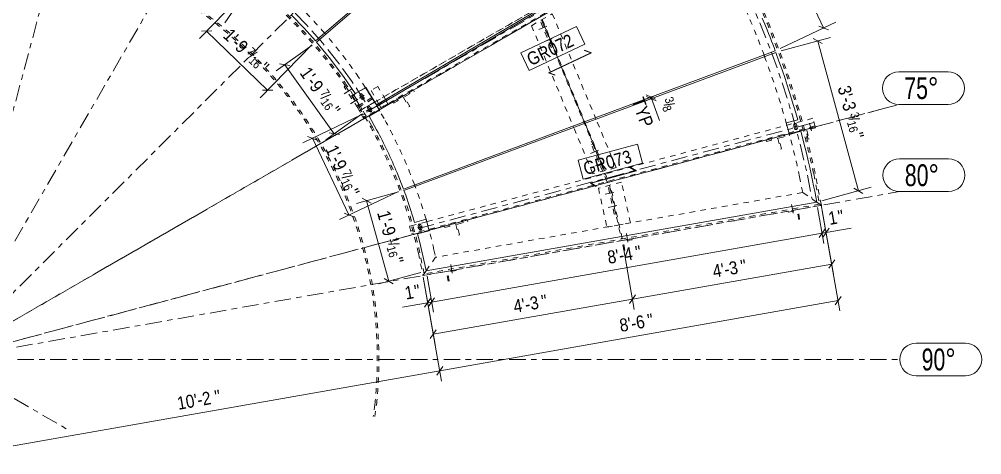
# Model space of a CAD drawing. Header units: millimetres. Extents: x -16923 to 12967, y -5402 to 13813.
# Drawn here: x 467 to 6630, y -611 to 2181 of the extents above; entities that cross this region are included whole.
import ezdxf

# ---------------------------------------------------------------- set-up
doc = ezdxf.new("R2010")
doc.units = ezdxf.units.MM
doc.header["$LTSCALE"] = 35
for name, pattern in [('XKITLINE00', [0]), ('XKITLINE01', [4, 1, -1, 1, -1]), ('XKITLINE02', [4, 2, -2]), ('XKITLINE03', [6, 3, -1, 1, -1])]:
    doc.linetypes.add(name, pattern=pattern)
for name, color, linetype, lineweight in [('Bolt', 3, 'Continuous', 0), ('Dimension', 7, 'Continuous', 0), ('Graphic object', 3, 'Continuous', 0), ('Grid', 1, 'Continuous', 0), ('Part', 2, 'Continuous', 0), ('Part mark', 3, 'Continuous', 0)]:
    doc.layers.add(name, color=color, linetype=linetype, lineweight=lineweight)
doc.styles.add('ARIAL', font='arial.ttf')
doc.styles.add('ARIAL_NARROW', font='ARIALN.TTF')

msp = doc.modelspace()

# ---------------------------------------------------------------- linework, layer by layer
at = {"layer": 'Bolt', "color": 8, "linetype": 'XKITLINE02', "lineweight": 0}
for p, q in [((3846.094855, 2136.403421), (3794.761798, 2115.140572)), ((3878.900392, 2057.203849), (3827.567334, 2035.941001)), ((2891.789648, 1658.773382), (2883.93718, 1672.374256)), ((2968.779308, 1703.223383), (2960.92684, 1716.824257)), ((5283.504939, 1405.872498), (5279.401842, 1421.185464)), ((5369.375746, 1428.881511), (5365.272649, 1444.194478)), ((4175.400485, 1341.389301), (4124.067428, 1320.126452)), ((4208.206022, 1262.189729), (4156.872965, 1240.926881)), ((4273.886256, 1070.631687), (4219.640808, 1058.605761)), ((4292.440541, 986.938714), (4238.195094, 974.912787)), ((3222.56205, 853.820578), (3218.502969, 868.969275)), ((3308.432858, 876.829591), (3304.373776, 891.978289))]:
    msp.add_line(p, q, dxfattribs=at)
at = {"layer": 'Bolt', "color": 8, "linetype": 'XKITLINE00', "lineweight": 0}
for p, q in [((2593.306576, 1732.57426), (2546.519458, 1702.60499)), ((2634.734269, 1668.61939), (2587.947152, 1638.650119)), ((2676.330195, 1693.364068), (2646.075597, 1675.896567)), ((2646.987612, 1693.114036), (2647.210488, 1696.514487)), ((2648.082996, 1689.88715), (2646.987612, 1693.114036)), ((2647.210488, 1696.514487), (2648.717697, 1699.570801)), ((2659.195496, 1670.639735), (2648.082996, 1689.88715)), ((2648.717697, 1699.570801), (2651.279771, 1701.817675)), ((2651.279771, 1701.817675), (2654.506657, 1702.913059)), ((2652.469146, 1699.757617), (2669.936646, 1669.503018)), ((2654.506657, 1702.913059), (2657.907107, 1702.690183)), ((2657.907107, 1702.690183), (2660.963422, 1701.182974)), ((2661.44237, 1668.077661), (2659.195496, 1670.639735)), ((2660.963422, 1701.182974), (2663.210296, 1698.6209)), ((2664.498684, 1666.570452), (2661.44237, 1668.077661)), ((2663.210296, 1698.6209), (2674.322796, 1679.373485)), ((2667.899135, 1666.347576), (2664.498684, 1666.570452)), ((2671.126021, 1667.44296), (2667.899135, 1666.347576)), ((2673.688095, 1669.689834), (2671.126021, 1667.44296)), ((2675.195304, 1672.746148), (2673.688095, 1669.689834)), ((2674.322796, 1679.373485), (2675.41818, 1676.146599)), ((2675.41818, 1676.146599), (2675.195304, 1672.746148)), ((2694.899208, 1596.360389), (2725.145144, 1613.822888)), ((2695.809371, 1613.575684), (2696.032183, 1616.975161)), ((2696.904442, 1610.349721), (2695.809371, 1613.575684)), ((2696.032183, 1616.975161), (2697.538961, 1620.0306)), ((2708.016942, 1591.102306), (2696.904442, 1610.349721)), ((2697.538961, 1620.0306), (2700.100301, 1622.27683)), ((2700.100301, 1622.27683), (2703.326264, 1623.371901)), ((2718.753426, 1589.96867), (2701.290926, 1620.214607)), ((2703.326264, 1623.371901), (2706.72574, 1623.149088)), ((2706.72574, 1623.149088), (2709.781179, 1621.642311)), ((2709.781179, 1621.642311), (2712.02741, 1619.080971)), ((2712.02741, 1619.080971), (2723.13991, 1599.833556)), ((2710.263172, 1588.540966), (2708.016942, 1591.102306)), ((2713.318612, 1587.034189), (2710.263172, 1588.540966)), ((2716.718088, 1586.811377), (2713.318612, 1587.034189)), ((2719.944051, 1587.906447), (2716.718088, 1586.811377)), ((2722.505391, 1590.152678), (2719.944051, 1587.906447)), ((2724.012168, 1593.208117), (2722.505391, 1590.152678)), ((2723.13991, 1599.833556), (2724.23498, 1596.607593)), ((2724.23498, 1596.607593), (2724.012168, 1593.208117)), ((5420.691956, 1488.767744), (5454.426914, 1497.806999)), ((5425.821315, 1505.927578), (5426.916384, 1509.153552)), ((5426.044131, 1502.528112), (5425.821315, 1505.927578)), ((5432.20726, 1479.527003), (5426.044131, 1502.528112)), ((5426.916384, 1509.153552), (5429.162625, 1511.714897)), ((5429.162625, 1511.714897), (5432.218057, 1513.221665)), ((5433.714028, 1476.471571), (5432.20726, 1479.527003)), ((5432.218057, 1513.221665), (5435.617523, 1513.444481)), ((5442.079063, 1476.419892), (5433.039808, 1510.15485)), ((5435.617523, 1513.444481), (5438.843497, 1512.349412)), ((5438.843497, 1512.349412), (5441.404842, 1510.103171)), ((5441.404842, 1510.103171), (5442.911611, 1507.047739)), ((5442.911611, 1507.047739), (5449.074739, 1484.04663)), ((5449.297555, 1480.647165), (5448.202486, 1477.42119)), ((5449.074739, 1484.04663), (5449.297555, 1480.647165)), ((5540.119816, 1466.392128), (5527.382695, 1513.927754)), ((5436.275373, 1474.22533), (5433.714028, 1476.471571)), ((5439.501347, 1473.130261), (5436.275373, 1474.22533)), ((5442.900813, 1473.353077), (5439.501347, 1473.130261)), ((5445.956245, 1474.859846), (5442.900813, 1473.353077)), ((5448.202486, 1477.42119), (5445.956245, 1474.859846)), ((5421.715411, 938.262821), (5412.067083, 992.981203)), ((5421.715411, 938.262821), (5412.067083, 992.981203)), ((3021.561615, 860.886382), (3022.656684, 864.112356)), ((3022.656684, 864.112356), (3024.902925, 866.673701)), ((3024.902925, 866.673701), (3027.958357, 868.18047)), ((3027.958357, 868.18047), (3031.357822, 868.403286)), ((3037.613924, 832.1454), (3028.57467, 865.880358)), ((3031.357822, 868.403286), (3034.583797, 867.308216)), ((3034.583797, 867.308216), (3037.145141, 865.061976)), ((3037.145141, 865.061976), (3038.65191, 862.006544)), ((3016.226818, 844.493252), (3049.961776, 853.532507)), ((3021.784431, 857.486916), (3021.561615, 860.886382)), ((3027.536684, 836.019214), (3021.784431, 857.486916)), ((3029.043453, 832.963783), (3027.536684, 836.019214)), ((3031.604797, 830.717542), (3029.043453, 832.963783)), ((3034.830772, 829.622472), (3031.604797, 830.717542)), ((3038.230237, 829.845288), (3034.830772, 829.622472)), ((3041.285669, 831.352057), (3038.230237, 829.845288)), ((3038.65191, 862.006544), (3044.404163, 840.538842)), ((3043.53191, 833.913402), (3041.285669, 831.352057)), ((3044.626979, 837.139376), (3043.53191, 833.913402)), ((3044.404163, 840.538842), (3044.626979, 837.139376)), ((4364.86897, 751.91228), (4355.220643, 806.630662)), ((4364.86897, 751.91228), (4355.220643, 806.630662)), ((3239.233709, 553.432413), (3229.585381, 608.150795)), ((3239.233709, 553.432413), (3229.585381, 608.150795))]:
    msp.add_line(p, q, dxfattribs=at)
at = {"layer": 'Dimension', "color": 7, "linetype": 'XKITLINE00', "lineweight": 0}
for p, q in [((5189.92256, 3023.159581), (5617.776409, 2124.860749)), ((1949.117083, 2396.18284), (1620.019039, 2057.551973)), ((1946.612929, 2398.342664), (1783.805367, 2157.043875)), ((5339.480285, 1992.310128), (5694.902302, 2161.595306)), ((1699.821667, 2105.842423), (1633.153461, 2104.890635)), ((1666.487564, 2105.366529), (2056.924457, 1725.920854)), ((5649.19553, 2113.714998), (5586.357288, 2136.0065)), ((5344.974033, 1977.50779), (5662.257076, 2063.664098)), ((5608.741969, 2024.705578), (5550.888336, 2057.849398)), ((5579.815152, 2041.277488), (5840.556225, 1081.060845)), ((2339.391526, 2016.570009), (2010.455932, 1678.106298)), ((2341.726265, 2014.218349), (2112.854919, 1850.097007)), ((2199.932654, 1883.531947), (2134.144625, 1894.371271)), ((2167.038639, 1888.951609), (2484.332612, 1446.477169)), ((2090.25856, 1726.396748), (2023.590354, 1725.44496)), ((4531.42352, 1688.760382), (4448.910567, 1658.102073)), ((4534.739058, 1679.83703), (4452.226105, 1649.178721)), ((4541.718288, 1667.4377), (4481.103243, 1695.211285)), ((4545.033827, 1658.514348), (4484.418782, 1686.287933)), ((4511.410766, 1681.324493), (4514.726304, 1672.401141)), ((4514.726304, 1672.401141), (4566.638465, 1532.686138)), ((4514.726304, 1672.401141), (4566.638465, 1532.686138)), ((2661.130489, 1569.169237), (2283.36035, 1389.225455)), ((2659.158685, 1571.843188), (2430.148892, 1407.622567)), ((2374.974747, 1406.753413), (2312.135816, 1429.042971)), ((2343.555282, 1417.898192), (2577.706372, 926.326383)), ((2517.226627, 1441.057507), (2451.438598, 1451.896831)), ((2894.613592, 1077.279244), (2517.51144, 897.653646)), ((2895.893712, 1074.157658), (2626.60231, 1000.004421)), ((5607.08804, 1017.663959), (5922.998149, 1103.447455)), ((5869.483042, 1064.488935), (5811.629409, 1097.632755)), ((2719.870252, 1001.236514), (2661.899176, 1034.174485)), ((2690.884714, 1017.705499), (2832.980437, 501.677367)), ((5599.224686, 1004.841399), (5644.563919, 747.709831)), ((2609.125838, 915.181604), (2546.286907, 937.471162)), ((5579.360005, 974.043608), (5620.031499, 743.384104)), ((5579.360005, 974.043608), (5620.031499, 743.384104)), ((5609.239852, 953.520459), (5681.079157, 546.099515)), ((3106.903605, 367.955419), (5608.453507, 809.046161)), ((5627.575111, 836.354642), (5589.331902, 781.737679)), ((5627.575111, 836.354642), (5589.331902, 781.737679)), ((5608.453507, 809.046161), (5632.985926, 813.371888)), ((5652.107531, 840.680369), (5613.864322, 786.063407)), ((5632.985926, 813.371888), (5794.255525, 841.80807)), ((5632.985926, 813.371888), (5794.255525, 841.80807)), ((4333.519915, 728.576551), (4405.359209, 321.155669)), ((4333.519915, 728.576551), (4405.359209, 321.155668)), ((5688.622769, 639.070054), (5650.37956, 584.453091)), ((3037.988373, 558.129233), (2768.698033, 483.976288)), ((4393.781217, 386.817725), (5669.501164, 611.761572)), ((2861.965975, 485.208382), (2803.994899, 518.146352)), ((3052.795847, 528.542178), (3093.467341, 297.882673)), ((3057.799951, 503.632702), (3129.639246, 96.211819)), ((3077.810103, 532.952866), (3118.481597, 302.293362)), ((3077.810103, 532.952866), (3118.481597, 302.293362)), ((3101.010953, 390.853212), (3062.767744, 336.236249)), ((3126.025209, 395.2639), (3087.782, 340.646937)), ((3126.025209, 395.2639), (3087.782, 340.646937)), ((3118.061253, 161.873876), (4393.781216, 386.817726)), ((4412.902821, 414.126207), (4374.659612, 359.509244)), ((4412.902821, 414.126206), (4374.659612, 359.509244)), ((3081.889349, 363.54473), (2920.61975, 335.108549)), ((3081.889349, 363.54473), (2920.61975, 335.108549)), ((3081.889349, 363.54473), (3106.903605, 367.955419)), ((3137.182858, 189.182357), (3098.939649, 134.565395))]:
    msp.add_line(p, q, dxfattribs=at)
at = {"layer": 'Dimension', "color": 4, "linetype": 'XKITLINE00', "lineweight": 0}
for p, q in [((5609.239852, 953.520459), (5722.408642, 311.708358)), ((3057.799951, 503.632701), (3170.968731, -138.179339)), ((3057.799951, 503.632701), (3170.968731, -138.179339)), ((3159.390738, -72.517282), (5710.830649, 377.370415)), ((5729.952254, 404.678896), (5691.709045, 350.061934)), ((3178.512343, -45.208801), (3140.269134, -99.825763)), ((3178.512343, -45.208801), (3140.269134, -99.825763)), ((107.013197, -610.733799), (3159.390738, -72.517282))]:
    msp.add_line(p, q, dxfattribs=at)
at = {"layer": 'Dimension', "color": 3}
for p in [(1666.487564, 2105.366529), (5617.776409, 2124.860749), (5579.815152, 2041.277488), (2167.038639, 1888.951609), (2056.924457, 1725.920854), (4511.410766, 1681.324493), (4514.726304, 1672.401141), (2343.555282, 1417.898192), (2484.332612, 1446.477169), (5840.556225, 1081.060845), (2690.884714, 1017.705499), (2577.706372, 926.326383), (5608.453507, 809.046161), (5608.453507, 809.046161), (5632.985926, 813.371888), (5669.501164, 611.761572), (2832.980437, 501.677367), (4393.781216, 386.817726), (4393.781217, 386.817725), (3081.889349, 363.54473), (3106.903605, 367.955419), (3106.903605, 367.955419), (3118.061253, 161.873876)]:
    msp.add_point(p, dxfattribs=at)
at = {"layer": 'Dimension', "color": 4}
for p in [(5710.830649, 377.370415), (3159.390738, -72.517282), (3159.390738, -72.517282)]:
    msp.add_point(p, dxfattribs=at)
at = {"layer": 'Graphic object', "color": 3, "linetype": 'XKITLINE02', "lineweight": 0}
for p, q in [((2834.97905, 1679.24877), (2687.893086, 1592.411403)), ((2839.814824, 1671.05794), (2692.729113, 1584.220144))]:
    msp.add_line(p, q, dxfattribs=at)
at = {"layer": 'Grid', "color": 1, "linetype": 'XKITLINE03', "lineweight": 0}
for p, q in [((-45.293333, -169.03702), (1665.358205, 6215.201433)), ((-87.5, -151.554446), (3217.224999, 5572.39716)), ((-123.743687, -123.743687), (4549.843228, 4549.843228)), ((-5930.648508, 3424.251732), (785.909072, -453.944541)), ((-151.554446, -87.5), (5572.39716, 3217.224999)), ((-786.267795, -453.93558), (5492.504202, 3170.984611)), ((-1536.688032, -411.72864), (6099.428222, 1634.234948)), ((-169.03702, -45.293333), (6099.427516, 1634.336677)), ((-172.341357, -30.388431), (6102.731853, 1076.076284)), ((-2275, 0), (2275, 0)), ((-175, 0), (6105.390497, 0))]:
    msp.add_line(p, q, dxfattribs=at)
at = {"layer": 'Grid', "color": 1, "linetype": 'XKITLINE00', "lineweight": 0}
for p, q in [((6099.427516, 1844.336677), (6414.290798, 1844.336677)), ((6099.427516, 1634.336677), (6414.290798, 1634.336677)), ((6102.731853, 1286.076284), (6417.595135, 1286.076284)), ((6102.731853, 1076.076284), (6417.595135, 1076.076284)), ((6210.390497, 105), (6525.253778, 105)), ((6210.390497, -105), (6525.253778, -105))]:
    msp.add_line(p, q, dxfattribs=at)
for centre, start, end in [((6099.427516, 1739.336677), 90, 270), ((6414.290798, 1739.336677), 270, 90), ((6102.731853, 1181.076284), 90, 270), ((6417.595135, 1181.076284), 270, 90), ((6210.390497, 0), 90, 270), ((6525.253778, 0), 270, 90)]:
    msp.add_arc(centre, 105, start, end, dxfattribs=at)
at = {"layer": 'Part', "color": 2, "linetype": 'XKITLINE00', "lineweight": 0}
for p, q in [((4289.183059, 3699.58518), (2363.784452, 2041.669513)), ((4295.268231, 3692.28118), (2370.169163, 2034.614465)), ((4809.473292, 2844.960828), (2753.600524, 1631.204098)), ((4814.351333, 2836.802079), (2758.577155, 1623.096135)), ((2210.815947, 2206.453948), (2290.540344, 2124.62671)), ((5240.376947, 2149.793261), (5224.737889, 2187.527284)), ((2290.540344, 2124.62671), (2363.784452, 2041.669513)), ((5240.376947, 2149.793261), (5255.743486, 2111.947441)), ((5255.743486, 2111.947441), (5265.131772, 2088.432191)), ((2451.832289, 1936.269092), (2370.169163, 2034.614465)), ((5265.131772, 2088.432191), (5274.41485, 2064.875208)), ((5283.592533, 2041.276965), (5274.41485, 2064.875208)), ((5283.592533, 2041.276965), (5291.774799, 2019.970593)), ((5307.954292, 1977.286872), (2926.211981, 1092.330549)), ((4086.925884, 1981.525264), (4086.25728, 1979.640332)), ((4126.242723, 1965.457105), (4086.25728, 1979.640332)), ((4131.461954, 1965.727885), (4086.925884, 1981.525264)), ((5291.774799, 2019.970593), (5299.871142, 1998.631423)), ((5307.88143, 1977.2598), (5299.871142, 1998.631423)), ((5299.871142, 1998.631423), (5307.954292, 1977.286872)), ((5307.954292, 1977.286872), (5307.88143, 1977.2598)), ((2543.887258, 1813.631068), (2451.832289, 1936.269092)), ((5311.205649, 1968.339035), (2929.637756, 1083.449563)), ((4126.242723, 1965.457105), (3855.399393, 1836.445923)), ((4131.461954, 1965.727885), (3860.618625, 1836.716704)), ((5331.542597, 1912.541545), (5311.205649, 1968.339035)), ((5351.301914, 1856.536955), (5331.542597, 1912.541545)), ((5351.301914, 1856.536955), (5370.472953, 1800.328272)), ((2618.206567, 1703.780362), (2543.887258, 1813.631068)), ((3895.384844, 1822.262708), (3855.399393, 1836.445923)), ((3860.618625, 1836.716704), (3896.053447, 1824.14764)), ((3896.053447, 1824.14764), (3895.384844, 1822.262708)), ((5370.472953, 1800.328272), (5384.1178, 1759.101223)), ((2618.206567, 1703.780362), (2685.274518, 1742.524057)), ((2685.274518, 1742.524057), (2753.600524, 1631.204098)), ((5384.1178, 1759.101223), (5397.44617, 1717.770775)), ((5397.44617, 1717.770775), (5410.457281, 1676.339357)), ((5425.043707, 1628.515426), (5410.457281, 1676.339357)), ((2773.969702, 1598.01767), (2758.577155, 1623.096135)), ((5439.207415, 1580.5646), (5425.043707, 1628.515426)), ((2773.969702, 1598.01767), (2706.420991, 1559.018402)), ((2706.420991, 1559.018402), (2755.298414, 1472.737685)), ((5439.207415, 1580.5646), (5451.78886, 1536.543846)), ((5451.78886, 1536.543846), (5378.079494, 1516.785002)), ((5378.079494, 1516.785002), (5399.097814, 1442.760608)), ((5399.097814, 1442.760608), (5471.924497, 1463.438853)), ((5399.097814, 1442.760608), (5471.838194, 1463.415764)), ((5471.838194, 1463.415764), (5471.924497, 1463.438853)), ((5477.858842, 1440.910892), (5471.838194, 1463.415764)), ((5477.858842, 1440.910892), (5471.924497, 1463.438853)), ((5489.738314, 1394.967715), (5477.858842, 1440.910892)), ((5499.931569, 1354.220963), (5489.738314, 1394.967715)), ((5509.822392, 1313.399745), (5499.931569, 1354.220963)), ((5519.410237, 1272.506305), (5509.822392, 1313.399745)), ((5519.410237, 1272.506305), (5528.797914, 1231.078898)), ((2886.384435, 1195.579579), (2926.211981, 1092.330549)), ((4413.571511, 1209.076191), (4124.055573, 1130.459877)), ((4418.755308, 1208.411396), (4129.23937, 1129.795082)), ((4377.752469, 1231.901549), (4376.758278, 1230.166157)), ((4413.571511, 1209.076191), (4376.758278, 1230.166157)), ((4418.755308, 1208.411396), (4377.752469, 1231.901549)), ((5528.797914, 1231.078898), (5537.874654, 1189.582256)), ((5537.874654, 1189.582256), (5546.639947, 1148.018713)), ((4160.868798, 1109.369915), (4124.055573, 1130.459877)), ((4129.23937, 1129.795082), (4161.862988, 1111.105307)), ((4161.862988, 1111.105307), (4160.868798, 1109.369915)), ((5553.729807, 1113.224524), (5546.639947, 1148.018713)), ((5560.582075, 1078.382766), (5553.729807, 1113.224524)), ((2941.571968, 1052.51128), (2929.637756, 1083.449563)), ((2941.571968, 1052.51128), (2989.672997, 906.907389)), ((5567.196432, 1043.495061), (5560.582075, 1078.382766)), ((5573.690216, 1008.583803), (3071.478716, 567.376403)), ((5573.572568, 1008.563033), (5567.196432, 1043.495061)), ((5567.196432, 1043.495061), (5573.690216, 1008.583803)), ((5573.690216, 1008.583803), (5573.572564, 1008.563058)), ((2989.672997, 906.907389), (2997.423945, 878.89906)), ((2997.423945, 878.89906), (3072.302323, 898.962661)), ((3072.302323, 898.962661), (3092.024334, 825.359116)), ((3092.024334, 825.359116), (3017.748137, 805.456869)), ((3030.571641, 759.118678), (3017.748137, 805.456869)), ((3064.169373, 609.501184), (3030.571641, 759.118678)), ((3064.169373, 609.501184), (3071.478716, 567.376403))]:
    msp.add_line(p, q, dxfattribs=at)
at = {"layer": 'Part', "color": 8, "linetype": 'XKITLINE01', "lineweight": 0}
for p, q in [((4959.255012, 2929.218352), (2645.868234, 1593.583873)), ((4984.655012, 2885.224261), (2669.465998, 1548.549262)), ((4926.551301, 2844.34572), (2772.367931, 1600.627372)), ((4639.238191, 2744.456554), (2742.461636, 1649.3521)), ((3746.894037, 2139.440149), (3880.015178, 2216.297675)), ((3873.408897, 1999.943673), (3794.356319, 2190.793478)), ((3882.185753, 2003.579166), (3803.133175, 2194.428971)), ((3810.68125, 2176.267713), (4211.353134, 1208.960217)), ((3816.227965, 2179.47011), (4217.53969, 1210.6179)), ((3880.015178, 2216.297675), (4156.266632, 1549.367667)), ((3746.894037, 2139.440149), (4013.311502, 1496.25149)), ((3873.408897, 1999.943673), (3882.185753, 2003.579166)), ((2683.810725, 1741.678456), (2640.899068, 1807.820879)), ((2547.050848, 1748.358442), (2554.894984, 1753.431663)), ((2634.857607, 1612.59298), (2547.050848, 1748.358442)), ((2555.048868, 1753.531188), (2554.894984, 1753.431663)), ((2555.048868, 1753.531188), (2554.894984, 1753.431663)), ((2557.000376, 1750.513797), (2555.048868, 1753.531188)), ((2557.000376, 1750.513797), (2642.982599, 1617.569404)), ((2557.061009, 1750.429765), (2637.995118, 1625.680957)), ((2646.112968, 1630.663654), (2564.920827, 1755.810182)), ((2683.818652, 1741.666236), (2599.672573, 1693.061401)), ((2687.650306, 1743.879493), (2607.920486, 1697.825598)), ((2720.568923, 1685.020744), (2683.810725, 1741.678456)), ((2683.810725, 1741.678456), (2724.585516, 1678.829717)), ((2685.282166, 1742.511597), (2683.818652, 1741.666236)), ((2687.650306, 1743.879493), (2738.896785, 1655.160124)), ((2763.307722, 1749.375775), (2719.313632, 1723.975775)), ((2811.722703, 1665.518569), (2763.307722, 1749.375775)), ((2991.513053, 1727.347239), (2859.530781, 1651.147239)), ((2996.275553, 1719.098347), (2991.513053, 1727.347239)), ((2599.672573, 1693.061401), (2638.436631, 1625.951956)), ((2607.920486, 1697.825598), (2687.974129, 1559.234443)), ((2724.428142, 1678.733122), (2637.995118, 1625.680957)), ((2729.409255, 1670.617657), (2642.982601, 1617.569402)), ((2719.313632, 1723.975775), (2767.975533, 1639.69089)), ((2724.585516, 1678.829717), (2720.568923, 1685.020744)), ((2724.428142, 1678.733122), (2724.585516, 1678.829717)), ((2724.585516, 1678.829717), (2724.428142, 1678.733122)), ((2729.409255, 1670.617657), (2729.572439, 1670.717818)), ((2729.572439, 1670.717818), (2729.409255, 1670.617657)), ((2729.572439, 1670.717818), (2757.615485, 1622.528375)), ((2733.677619, 1663.663436), (2729.572439, 1670.717818)), ((2811.722703, 1665.518569), (2816.478866, 1657.280653)), ((2864.293281, 1642.898347), (2927.534786, 1679.410847)), ((2927.534786, 1679.410847), (2962.459786, 1618.918972)), ((2933.034048, 1682.585847), (2996.275553, 1719.098347)), ((2967.959048, 1622.093972), (2933.034048, 1682.585847)), ((2634.857607, 1612.59298), (2668.15913, 1555.100142)), ((2638.436631, 1625.951956), (2643.201124, 1617.70353)), ((2642.982599, 1617.569404), (2676.401308, 1559.874252)), ((2642.982601, 1617.569402), (2713.876391, 1495.744826)), ((2643.201124, 1617.70353), (2679.725237, 1554.471942)), ((2722.219123, 1500.34096), (2651.100398, 1622.552066)), ((2742.120484, 1649.155136), (2654.156047, 1598.368844)), ((2654.315976, 1598.46118), (2742.304159, 1649.261181)), ((2772.404844, 1597.114199), (2733.677619, 1663.663436)), ((2742.304159, 1649.261181), (2738.896785, 1655.160124)), ((2742.461636, 1649.3521), (2742.120484, 1649.155136)), ((2742.304159, 1649.261181), (2742.120484, 1649.155136)), ((2757.615485, 1622.528375), (2802.865531, 1544.770258)), ((2767.975533, 1639.69089), (2772.731764, 1631.452856)), ((2782.813632, 1613.990548), (2772.731764, 1631.452856)), ((2826.807722, 1639.390548), (2782.813632, 1613.990548)), ((2816.478866, 1657.280653), (2826.807722, 1639.390548)), ((2859.530781, 1651.147239), (2864.293281, 1642.898347)), ((2962.459786, 1618.918972), (2967.959048, 1622.093972)), ((2645.868234, 1593.583873), (2644.065998, 1592.543352)), ((2672.640998, 1543.05), (2644.065998, 1592.543352)), ((2654.156047, 1598.368844), (2654.117134, 1598.346378)), ((2676.401308, 1559.874252), (2668.15913, 1555.100142)), ((2670.365712, 1570.675419), (2678.614604, 1575.437919)), ((2682.900836, 1548.97352), (2672.640998, 1543.05)), ((2679.725237, 1554.471942), (2687.974129, 1559.234443)), ((2770.865273, 1599.759812), (2682.900836, 1548.97352)), ((2772.367931, 1600.627372), (2770.865273, 1599.759812)), ((2802.865531, 1544.770258), (2772.404844, 1597.114199)), ((4159.911912, 1540.567183), (4156.266632, 1549.367667)), ((5548.409992, 1545.85801), (5479.864086, 1527.49119)), ((5563.2015, 1490.655349), (5548.409992, 1545.85801)), ((5561.557999, 1496.788978), (2979.300192, 804.875084)), ((5479.864086, 1527.49119), (3076.446248, 883.497322)), ((4016.956738, 1487.451112), (4013.311502, 1496.25149)), ((4140.207742, 1189.896867), (4016.956738, 1487.451112)), ((4288.685082, 1229.68125), (4159.911912, 1540.567183)), ((5563.2015, 1490.655349), (5501.86521, 1474.22034)), ((5501.86521, 1474.22034), (5563.2015, 1490.655349)), ((5564.845001, 1484.52172), (5509.64234, 1469.730212)), ((5563.2015, 1490.655349), (5564.845001, 1484.52172)), ((5494.859681, 1472.343214), (3091.237757, 828.294661)), ((5397.57912, 1446.299587), (5250.372024, 1406.855565)), ((5329.507638, 1418.198883), (5400.044371, 1437.099144)), ((5347.586148, 1350.728964), (5329.507638, 1418.198883)), ((5400.044371, 1437.099144), (5397.57912, 1446.299587)), ((5501.86521, 1474.22034), (5494.859681, 1472.343214)), ((5518.30022, 1412.88405), (5501.86521, 1474.22034)), ((5509.64234, 1469.730212), (5524.433849, 1414.527551)), ((4229.668806, 1139.913657), (4131.048679, 1378.003705)), ((4131.04868, 1378.003702), (4139.825536, 1381.639195)), ((4139.825535, 1381.639198), (4238.445661, 1143.54915)), ((5250.372024, 1406.855565), (5252.837275, 1397.655121)), ((5252.837275, 1397.655121), (5323.374009, 1416.555382)), ((5323.374009, 1416.555382), (5341.452519, 1349.085463)), ((5524.433849, 1414.527551), (5518.30022, 1412.88405)), ((5341.452519, 1349.085463), (5347.586148, 1350.728964)), ((4288.685082, 1229.68125), (4140.207742, 1189.896867)), ((4210.54062, 1186.093184), (4219.317475, 1189.728676)), ((5554.199221, 1189.168995), (5591.957202, 995.684926)), ((5603.162165, 987.98873), (5563.513138, 1191.163129)), ((4322.615963, 1136.875944), (4175.268625, 1097.394344)), ((4238.445661, 1143.54915), (4229.668806, 1139.913657)), ((4232.222829, 1134.021384), (4241.497941, 1136.076209)), ((4277.0892, 931.502713), (4232.222829, 1134.021384)), ((4286.364311, 933.557539), (4241.497941, 1136.076209)), ((4245.872558, 1116.312611), (4321.563702, 774.891923)), ((4327.823189, 775.995639), (4252.01203, 1117.957678)), ((4380.544163, 875.578719), (4322.615963, 1136.875944)), ((5483.642558, 1070.081479), (5464.164689, 1169.892361)), ((5483.642558, 1070.081479), (3131.762871, 655.381634)), ((4175.268625, 1097.394344), (4230.314748, 849.09733)), ((5573.282348, 1008.51186), (5483.642558, 1070.081479)), ((5573.282348, 1008.51186), (5483.642558, 1070.081479)), ((5591.957269, 995.68488), (3059.226072, 549.096034)), ((5603.162239, 987.98868), (5453.07749, 961.524689)), ((5603.162165, 987.98873), (5573.282348, 1008.51186)), ((5603.162239, 987.98868), (5573.282348, 1008.51186)), ((4277.0892, 931.502713), (4286.364311, 933.557539)), ((5390.542198, 950.49803), (4389.977521, 774.071481)), ((5453.07749, 961.524689), (5390.542198, 950.49803)), ((5453.07749, 961.524689), (5390.542198, 950.49803)), ((5390.542198, 950.49803), (5391.644864, 944.244501)), ((5391.644864, 944.244501), (5447.926627, 954.168494)), ((5457.85062, 897.886731), (5447.926627, 954.168494)), ((5464.104149, 898.989397), (5453.07749, 961.524689)), ((3075.396437, 883.216026), (2977.240113, 856.915118)), ((3076.446248, 883.497322), (3075.396437, 883.216026)), ((3336.635682, 894.247521), (3189.428586, 854.803498)), ((3191.893838, 845.603055), (3262.430571, 864.503315)), ((3262.430571, 864.503315), (3280.509082, 797.033396)), ((3268.5642, 866.146816), (3339.100934, 885.047077)), ((3286.642711, 798.676897), (3268.5642, 866.146816)), ((3339.100934, 885.047077), (3336.635682, 894.247521)), ((4230.314748, 849.09733), (4380.544163, 875.578719)), ((5464.104149, 898.989397), (5457.85062, 897.886731)), ((2977.240113, 856.915118), (2966.152184, 853.944116)), ((2966.152184, 853.944116), (2980.943692, 798.741455)), ((2992.755325, 801.906372), (2980.943692, 798.741455)), ((3090.879813, 828.19875), (2992.755325, 801.906372)), ((3091.237757, 828.294661), (3090.879813, 828.19875)), ((3189.428586, 854.803498), (3191.893838, 845.603055)), ((4327.442228, 763.044822), (3264.342259, 575.591614)), ((3280.509082, 797.033396), (3286.642711, 798.676897)), ((4321.563702, 774.891923), (4327.823189, 775.995639)), ((4327.442228, 763.044822), (4389.977521, 774.071482)), ((4389.977521, 774.071481), (4327.442228, 763.044822)), ((4338.468888, 700.50953), (4327.442228, 763.044822)), ((4391.080187, 767.817952), (4334.798423, 757.893959)), ((4344.722417, 701.612196), (4334.798423, 757.893959)), ((4389.977521, 774.071482), (4391.080187, 767.817952)), ((3023.023295, 680.958965), (3051.722265, 538.100973)), ((3059.226072, 549.096034), (3032.315094, 683.053743)), ((3122.135818, 703.303263), (3131.762871, 655.381634)), ((4344.722417, 701.612196), (4338.468888, 700.50953)), ((3131.762871, 655.381634), (3071.732417, 567.421138)), ((3131.762871, 655.381634), (3071.732417, 567.421138)), ((3071.732417, 567.421138), (3051.722265, 538.100972)), ((3201.806967, 564.564954), (3051.722265, 538.100972)), ((3071.732417, 567.421138), (3059.226072, 549.096034)), ((3201.806967, 564.564955), (3264.342259, 575.591615)), ((3264.342259, 575.591614), (3201.806967, 564.564954)), ((3212.833626, 502.029663), (3201.806967, 564.564955)), ((3265.444925, 569.338085), (3209.163162, 559.414092)), ((3219.087155, 503.132329), (3209.163162, 559.414092)), ((3264.342259, 575.591615), (3265.444925, 569.338085)), ((3059.226072, 549.096034), (3051.722265, 538.100973)), ((3219.087155, 503.132329), (3212.833626, 502.029663)), ((2744.277502, -288.435188), (2734.008245, -366.437942)), ((2744.091078, -366.437942), (2754.222721, -289.480473))]:
    msp.add_line(p, q, dxfattribs=at)
at = {"layer": 'Part', "color": 8, "linetype": 'XKITLINE03', "lineweight": 0}
for p, q in [((4973.542512, 2904.471676), (2658.353498, 1567.796676)), ((5127.282804, 2346.707595), (5209.256238, 2158.637284)), ((2306.955341, 2144.281111), (2197.964219, 2255.867398)), ((4214.446412, 1209.789058), (3813.454607, 2177.868912)), ((5209.256238, 2158.637284), (5284.333911, 1967.709475)), ((2410.288231, 2027.435579), (2306.955341, 2144.281111)), ((2507.709444, 1905.617389), (2410.288231, 2027.435579)), ((5284.333911, 1967.709475), (5352.41644, 1774.176907)), ((2598.980039, 1779.125322), (2507.709444, 1905.617389)), ((2681.290317, 1652.255337), (2598.980039, 1779.125322)), ((5352.41644, 1774.176907), (5413.413699, 1578.29577)), ((5413.413699, 1578.29577), (5467.244943, 1380.325361)), ((5555.805746, 1518.25668), (2973.547938, 826.342786)), ((5467.244943, 1380.325361), (5513.838914, 1180.527745)), ((5513.838914, 1180.527745), (5543.402362, 1029.035105))]:
    msp.add_line(p, q, dxfattribs=at)
at = {"layer": 'Part', "color": 8, "linetype": 'XKITLINE01', "lineweight": 0}
for centre, radius, start, end in [((0.002174, 0.002116), 3108.322645, 34.3934844795, 133.7179150435), ((0.002174, 0.002116), 3098.797645, 34.3934844796, 133.7179150435), ((0, 0), 2769.39375, 354, 186), ((0, 0), 2759.39375, 354, 186), ((0.000555, 0.000253), 5680.074393, 12.084729249, 28.7625705165), ((0.000555, 0.000253), 5689.599393, 12.084729249, 28.7625705165), ((0.000555, 0.000253), 5587.999393, 20.4317189675, 28.7625705165), ((0.002174, 0.002116), 3200.397645, 40.8160496534, 44.944767924), ((0.002174, 0.002116), 3200.397645, 40.6457208321, 40.8160496534), ((0.002174, 0.002116), 3200.397645, 34.3934844796, 40.6457208322), ((0.000556, 0.000253), 5587.999393, 20.3341060842, 20.4317189675), ((0.000555, 0.000253), 5587.999393, 12.084729249, 20.3341060842), ((-3.665251, -1.389018), 3204.250854, 20.4684497207, 28.8510183374), ((-3.665251, -1.389018), 3102.650854, 12.7045804813, 28.8510183374), ((-3.665251, -1.389018), 3112.175854, 12.7045804813, 28.8510183374), ((-3.665251, -1.389018), 3204.250854, 20.2982308028, 20.4684497207), ((-3.665251, -1.389018), 3204.250854, 16.3156733348, 20.2982308028), ((-3.665251, -1.389018), 3204.250854, 14.9526783526, 16.3156733348), ((-3.665251, -1.389018), 3204.250854, 12.7045804813, 14.9526783526)]:
    msp.add_arc(centre, radius, start, end, dxfattribs=at)
at = {"layer": 'Part', "color": 2, "linetype": 'XKITLINE00', "lineweight": 0}
msp.add_arc((0, 0), 3124.2, 22.5, 28.125, dxfattribs=at)
at = {"layer": 'Part mark', "color": 7, "linetype": 'XKITLINE00', "lineweight": 0}
for p, q in [((3678.920585, 1964.862303), (4034.717112, 2134.339363)), ((4088.615836, 2021.185531), (4034.717112, 2134.339363)), ((3732.819309, 1851.70847), (4088.615836, 2021.185531)), ((3732.819309, 1851.70847), (3678.920585, 1964.862303)), ((4045.078692, 1276.697562), (4425.404693, 1379.972807)), ((4458.249279, 1259.017876), (4425.404693, 1379.972807)), ((4077.923279, 1155.742631), (4045.078692, 1276.697562)), ((4077.923279, 1155.742631), (4458.249279, 1259.017876))]:
    msp.add_line(p, q, dxfattribs=at)

# ---------------------------------------------------------------- texts
at = {"layer": 'Dimension', "color": 3, "style": 'ARIAL', "width": 0.85}
for s, height, rotation, p in [("1'-9", 83.3437467, -44.1807755825, (1766.320059, 2069.359232)), ('/', 66.674999, -44.1807755825, (1929.023089, 1934.480202)), ('7', 55.562499, -44.1807755825, (1919.94704, 1966.544487)), ('16', 55.5624992, -44.1807755825, (1930.69621, 1909.610446)), ('"', 83.343747, -44.1807755825, (1989.802907, 1852.167666)), ("1'-9", 83.3437467, -54.3565060241, (2258.951559, 1835.861679)), ('7', 55.562499, -54.3565060241, (2392.001886, 1707.527228)), ("3'-3", 83.3437467, -74.8053697323, (5706.41242, 1742.035718)), ('/', 66.674999, -54.3565060241, (2395.271448, 1674.36395)), ('16', 55.5624992, -54.3565060241, (2392.525313, 1649.589713)), ('TYP', 83.3437467, -69.6143721084, (4385.848794, 1660.320281)), ('3', 55.562499, -69.6143721084, (4597.877668, 1669.955095)), ('"', 83.343747, -54.3565060241, (2440.556025, 1582.609675)), ('8', 55.562499, -69.6143721084, (4582.415336, 1615.853109)), ('/', 66.674999, -69.6143721084, (4593.737208, 1633.240172)), ('/', 66.674999, -74.8053697323, (5777.708715, 1543.084802)), ('3', 55.562499, -74.8053697323, (5786.233206, 1575.30011)), ('16', 55.5624992, -74.8053697323, (5766.479032, 1520.83175)), ('"', 83.343747, -74.8053697323, (5788.077901, 1441.290795)), ("1'-9", 83.3437467, -64.5322364656, (2424.647314, 1349.403386)), ('/', 66.674999, -64.5322364656, (2530.297038, 1166.365782)), ('7', 55.562499, -64.5322364656, (2532.936785, 1199.585125)), ('16', 55.5624992, -64.5322364656, (2523.218009, 1142.46617)), ('"', 83.343747, -64.5322364656, (2558.662252, 1068.055282)), ("1'-9", 83.3437467, -74.604834504, (2757.516444, 940.54343)), ('1', 83.343747, 9.998113525, (5656.166958, 861.889797)), ('"', 83.343747, 9.998113525, (5717.043826, 872.624031)), ('/', 66.674999, -74.604834504, (2829.519456, 741.847192)), ('1', 55.562499, -74.604834504, (2837.929385, 774.092597)), ('16', 55.5624992, -74.604834504, (2818.368942, 719.554365)), ("8'-4", 83.3437467, 9.998113525, (4241.131344, 612.380839)), ('"', 83.343747, 9.998113525, (4420.1951, 643.954611)), ('"', 83.343747, -74.604834504, (2840.250402, 640.090686)), ("4'-3", 83.3437467, 9.998113525, (4915.093979, 523.169693)), ('"', 83.343747, 9.998113525, (5094.157736, 554.743464)), ('1', 83.343747, 9.998113525, (2943.800782, 383.626457)), ('"', 83.343747, 9.998113525, (3004.67765, 394.360692)), ("4'-3", 83.3437467, 9.998113525, (3639.374024, 298.225845)), ('"', 83.343747, 9.998113525, (3818.43778, 329.799617))]:
    msp.add_text(s, height=height, rotation=rotation, dxfattribs=at).set_placement(p)
at = {"layer": 'Dimension', "color": 4, "style": 'ARIAL', "width": 0.85}
for s, height, p in [("8'-6", 83.3437467, (4318.563483, 176.306611)), ('"', 83.343747, (4497.627239, 207.880382)), ("10'-2", 83.3437467, (1486.216323, -323.112613)), ('"', 83.343747, (1726.156947, -280.804607))]:
    msp.add_text(s, height=height, rotation=9.998113525, dxfattribs=at).set_placement(p)
at = {"layer": 'Grid', "color": 3, "style": 'ARIAL_NARROW', "width": 0.85}
for s, p in [('75°', (6134.427516, 1669.336677)), ('80°', (6137.731853, 1111.076284)), ('90°', (6245.390497, -70))]:
    msp.add_text(s, height=140, dxfattribs=at).set_placement(p)
at = {"layer": 'Part mark', "color": 3, "style": 'ARIAL', "width": 0.85}
for s, rotation, p in [('GR072', 25.4679739936, (3742.747559, 1879.698287)), ('GR073', 15.1948407269, (4092.686252, 1181.511888))]:
    msp.add_text(s, height=83.3350015, rotation=rotation, dxfattribs=at).set_placement(p)

doc.saveas('drawing.dxf')
